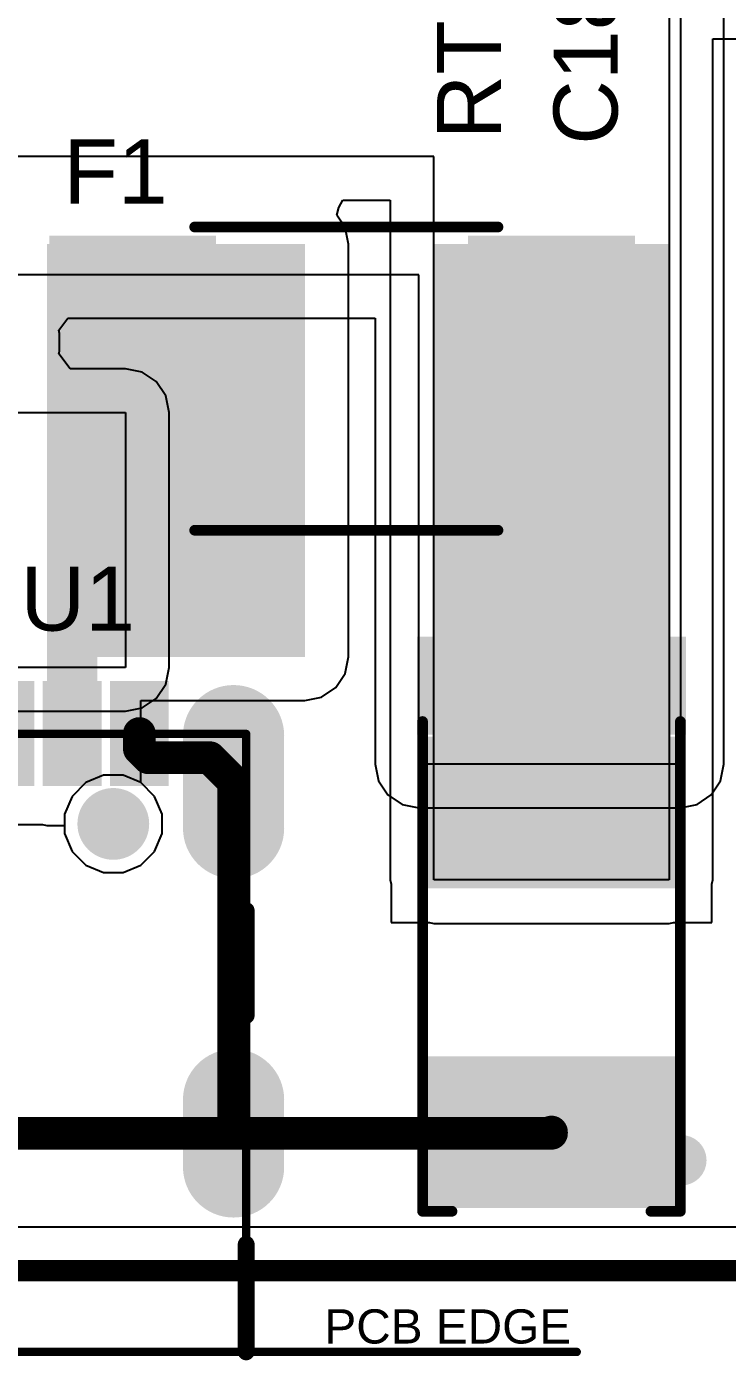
# Model space of a CAD drawing. Header units: inches. Extents: x 0.38 to 9.66, y 2.79 to 4.95.
# Drawn here: x 5.093 to 5.421, y 3.043 to 3.668 of the extents above; entities that cross this region are included whole.
import ezdxf

# ---------------------------------------------------------------- set-up
doc = ezdxf.new("R2010")
doc.units = ezdxf.units.IN
doc.header["$MEASUREMENT"] = 0
for name, color, linetype in [('Board Outline', 216, 'Continuous'), ('Bottom Layer', 5, 'Continuous'), ('Bottom Solder', 6, 'Continuous'), ('Mechanical 13', 56, 'Continuous'), ('Multi-Layer', 9, 'Continuous'), ('Pad Holes', 156, 'Continuous'), ('Top Layer', 1, 'Continuous'), ('Top Overlay', 2, 'Continuous'), ('Top Paste', 8, 'Continuous'), ('Top Solder', 216, 'Continuous'), ('Via Holes', 16, 'Continuous')]:
    doc.layers.add(name, color=color, linetype=linetype)
doc.styles.add('Arial', font='', dxfattribs={"height": 0.2})
doc.styles.get('Arial').set_extended_font_data('Arial')

# ---------------------------------------------------------------- blocks, each defined once
blk = doc.blocks.new('GCT_USB4105_GF_A_35')
at = {"layer": 'Bottom Layer'}
h = blk.add_hatch(color=5, dxfattribs=at)
edge = h.paths.add_edge_path()
edge.add_arc((-0.17008, 0.14291), 0.01969, 180, 360)
edge.add_line((-0.15039, 0.14291), (-0.15039, 0.18622))
edge.add_arc((-0.17008, 0.18622), 0.01969, 0, 180)
edge.add_line((-0.18976, 0.18622), (-0.18976, 0.14291))
h = blk.add_hatch(color=5, dxfattribs=at)
edge = h.paths.add_edge_path()
edge.add_arc((0.17008, 0.14291), 0.01969, 180, 360)
edge.add_line((0.18976, 0.14291), (0.18976, 0.18622))
edge.add_arc((0.17008, 0.18622), 0.01969, 0, 180)
edge.add_line((0.15039, 0.18622), (0.15039, 0.14291))
h = blk.add_hatch(color=5, dxfattribs=at)
edge = h.paths.add_edge_path()
edge.add_arc((-0.11378, 0.14488), 0.0128, 0, 360)
h = blk.add_hatch(color=5, dxfattribs=at)
edge = h.paths.add_edge_path()
edge.add_arc((0.11378, 0.14488), 0.0128, 0, 360)
h = blk.add_hatch(color=5, dxfattribs=at)
edge = h.paths.add_edge_path()
edge.add_arc((-0.17008, -0.01575), 0.01969, 180, 360)
edge.add_line((-0.15039, -0.01575), (-0.15039, 0.01575))
edge.add_arc((-0.17008, 0.01575), 0.01969, 0, 180)
edge.add_line((-0.18976, 0.01575), (-0.18976, -0.01575))
h = blk.add_hatch(color=5, dxfattribs=at)
edge = h.paths.add_edge_path()
edge.add_arc((0.17008, -0.01575), 0.01969, 180, 360)
edge.add_line((0.18976, -0.01575), (0.18976, 0.01575))
edge.add_arc((0.17008, 0.01575), 0.01969, 0, 180)
edge.add_line((0.15039, 0.01575), (0.15039, -0.01575))
at = {"layer": 'Bottom Solder'}
h = blk.add_hatch(color=6, dxfattribs=at)
edge = h.paths.add_edge_path()
edge.add_arc((-0.17008, 0.14291), 0.02369, 180, 360)
edge.add_line((-0.14639, 0.14291), (-0.14639, 0.18622))
edge.add_arc((-0.17008, 0.18622), 0.02369, 0, 180)
edge.add_line((-0.19376, 0.18622), (-0.19376, 0.14291))
h = blk.add_hatch(color=6, dxfattribs=at)
edge = h.paths.add_edge_path()
edge.add_arc((0.17008, 0.14291), 0.02369, 180, 360)
edge.add_line((0.19376, 0.14291), (0.19376, 0.18622))
edge.add_arc((0.17008, 0.18622), 0.02369, 0, 180)
edge.add_line((0.14639, 0.18622), (0.14639, 0.14291))
h = blk.add_hatch(color=6, dxfattribs=at)
edge = h.paths.add_edge_path()
edge.add_arc((-0.11378, 0.14488), 0.0168, 0, 360)
h = blk.add_hatch(color=6, dxfattribs=at)
edge = h.paths.add_edge_path()
edge.add_arc((0.11378, 0.14488), 0.0168, 0, 360)
h = blk.add_hatch(color=6, dxfattribs=at)
edge = h.paths.add_edge_path()
edge.add_arc((-0.17008, -0.01575), 0.02369, 180, 360)
edge.add_line((-0.14639, -0.01575), (-0.14639, 0.01575))
edge.add_arc((-0.17008, 0.01575), 0.02369, 0, 180)
edge.add_line((-0.19376, 0.01575), (-0.19376, -0.01575))
h = blk.add_hatch(color=6, dxfattribs=at)
edge = h.paths.add_edge_path()
edge.add_arc((0.17008, -0.01575), 0.02369, 180, 360)
edge.add_line((0.19376, -0.01575), (0.19376, 0.01575))
edge.add_arc((0.17008, 0.01575), 0.02369, 0, 180)
edge.add_line((0.14639, 0.01575), (0.14639, -0.01575))
at = {"layer": 'Multi-Layer'}
h = blk.add_hatch(color=9, dxfattribs=at)
edge = h.paths.add_edge_path()
edge.add_arc((-0.17008, 0.14291), 0.01969, 180, 360)
edge.add_line((-0.15039, 0.14291), (-0.15039, 0.18622))
edge.add_arc((-0.17008, 0.18622), 0.01969, 0, 180)
edge.add_line((-0.18976, 0.18622), (-0.18976, 0.14291))
h = blk.add_hatch(color=9, dxfattribs=at)
edge = h.paths.add_edge_path()
edge.add_arc((0.17008, 0.14291), 0.01969, 180, 360)
edge.add_line((0.18976, 0.14291), (0.18976, 0.18622))
edge.add_arc((0.17008, 0.18622), 0.01969, 0, 180)
edge.add_line((0.15039, 0.18622), (0.15039, 0.14291))
h = blk.add_hatch(color=9, dxfattribs=at)
edge = h.paths.add_edge_path()
edge.add_arc((-0.11378, 0.14488), 0.0128, 0, 360)
h = blk.add_hatch(color=9, dxfattribs=at)
edge = h.paths.add_edge_path()
edge.add_arc((0.11378, 0.14488), 0.0128, 0, 360)
h = blk.add_hatch(color=9, dxfattribs=at)
edge = h.paths.add_edge_path()
edge.add_arc((-0.17008, -0.01575), 0.01969, 180, 360)
edge.add_line((-0.15039, -0.01575), (-0.15039, 0.01575))
edge.add_arc((-0.17008, 0.01575), 0.01969, 0, 180)
edge.add_line((-0.18976, 0.01575), (-0.18976, -0.01575))
h = blk.add_hatch(color=9, dxfattribs=at)
edge = h.paths.add_edge_path()
edge.add_arc((0.17008, -0.01575), 0.01969, 180, 360)
edge.add_line((0.18976, -0.01575), (0.18976, 0.01575))
edge.add_arc((0.17008, 0.01575), 0.01969, 0, 180)
edge.add_line((0.15039, 0.01575), (0.15039, -0.01575))
at = {"layer": 'Pad Holes'}
h = blk.add_hatch(color=7, dxfattribs=at)
edge = h.paths.add_edge_path()
edge.add_arc((-0.17008, 0.14291), 0.01181, 180, 360)
edge.add_line((-0.15827, 0.14291), (-0.15827, 0.18622))
edge.add_arc((-0.17008, 0.18622), 0.01181, 0, 180)
edge.add_line((-0.18189, 0.18622), (-0.18189, 0.14291))
h = blk.add_hatch(color=7, dxfattribs=at)
edge = h.paths.add_edge_path()
edge.add_arc((0.17008, 0.14291), 0.01181, 180, 360)
edge.add_line((0.18189, 0.14291), (0.18189, 0.18622))
edge.add_arc((0.17008, 0.18622), 0.01181, 0, 180)
edge.add_line((0.15827, 0.18622), (0.15827, 0.14291))
h = blk.add_hatch(color=7, dxfattribs=at)
edge = h.paths.add_edge_path()
edge.add_arc((-0.11378, 0.14488), 0.0128, 0, 360)
h = blk.add_hatch(color=7, dxfattribs=at)
edge = h.paths.add_edge_path()
edge.add_arc((0.11378, 0.14488), 0.0128, 0, 360)
h = blk.add_hatch(color=7, dxfattribs=at)
edge = h.paths.add_edge_path()
edge.add_arc((-0.17008, -0.01575), 0.01181, 180, 360)
edge.add_line((-0.15827, -0.01575), (-0.15827, 0.01575))
edge.add_arc((-0.17008, 0.01575), 0.01181, 0, 180)
edge.add_line((-0.18189, 0.01575), (-0.18189, -0.01575))
h = blk.add_hatch(color=7, dxfattribs=at)
edge = h.paths.add_edge_path()
edge.add_arc((0.17008, -0.01575), 0.01181, 180, 360)
edge.add_line((0.18189, -0.01575), (0.18189, 0.01575))
edge.add_arc((0.17008, 0.01575), 0.01181, 0, 180)
edge.add_line((0.15827, 0.01575), (0.15827, -0.01575))
at = {"layer": 'Top Layer'}
for points in [[(-0.1378, 0.20984), (-0.11417, 0.20984), (-0.11417, 0.16457), (-0.1378, 0.16457)], [(-0.1063, 0.20984), (-0.08268, 0.20984), (-0.08268, 0.16457), (-0.1063, 0.16457)], [(-0.0748, 0.20984), (-0.06299, 0.20984), (-0.06299, 0.16457), (-0.0748, 0.16457)], [(-0.05512, 0.20984), (-0.04331, 0.20984), (-0.04331, 0.16457), (-0.05512, 0.16457)], [(-0.03543, 0.20984), (-0.02362, 0.20984), (-0.02362, 0.16457), (-0.03543, 0.16457)], [(-0.01575, 0.20984), (-0.00394, 0.20984), (-0.00394, 0.16457), (-0.01575, 0.16457)], [(0.00394, 0.20984), (0.01575, 0.20984), (0.01575, 0.16457), (0.00394, 0.16457)], [(0.02362, 0.20984), (0.03543, 0.20984), (0.03543, 0.16457), (0.02362, 0.16457)], [(0.04331, 0.20984), (0.05512, 0.20984), (0.05512, 0.16457), (0.04331, 0.16457)], [(0.06299, 0.20984), (0.0748, 0.20984), (0.0748, 0.16457), (0.06299, 0.16457)], [(0.08268, 0.20984), (0.1063, 0.20984), (0.1063, 0.16457), (0.08268, 0.16457)], [(0.11417, 0.20984), (0.1378, 0.20984), (0.1378, 0.16457), (0.11417, 0.16457)]]:
    blk.add_hatch(color=1, dxfattribs=at).paths.add_polyline_path(points)
h = blk.add_hatch(color=1, dxfattribs=at)
edge = h.paths.add_edge_path()
edge.add_arc((-0.17008, 0.14291), 0.01969, 180, 360)
edge.add_line((-0.15039, 0.14291), (-0.15039, 0.18622))
edge.add_arc((-0.17008, 0.18622), 0.01969, 0, 180)
edge.add_line((-0.18976, 0.18622), (-0.18976, 0.14291))
h = blk.add_hatch(color=1, dxfattribs=at)
edge = h.paths.add_edge_path()
edge.add_arc((0.17008, 0.14291), 0.01969, 180, 360)
edge.add_line((0.18976, 0.14291), (0.18976, 0.18622))
edge.add_arc((0.17008, 0.18622), 0.01969, 0, 180)
edge.add_line((0.15039, 0.18622), (0.15039, 0.14291))
h = blk.add_hatch(color=1, dxfattribs=at)
edge = h.paths.add_edge_path()
edge.add_arc((-0.11378, 0.14488), 0.0128, 0, 360)
h = blk.add_hatch(color=1, dxfattribs=at)
edge = h.paths.add_edge_path()
edge.add_arc((0.11378, 0.14488), 0.0128, 0, 360)
h = blk.add_hatch(color=1, dxfattribs=at)
edge = h.paths.add_edge_path()
edge.add_arc((-0.17008, -0.01575), 0.01969, 180, 360)
edge.add_line((-0.15039, -0.01575), (-0.15039, 0.01575))
edge.add_arc((-0.17008, 0.01575), 0.01969, 0, 180)
edge.add_line((-0.18976, 0.01575), (-0.18976, -0.01575))
h = blk.add_hatch(color=1, dxfattribs=at)
edge = h.paths.add_edge_path()
edge.add_arc((0.17008, -0.01575), 0.01969, 180, 360)
edge.add_line((0.18976, -0.01575), (0.18976, 0.01575))
edge.add_arc((0.17008, 0.01575), 0.01969, 0, 180)
edge.add_line((0.15039, 0.01575), (0.15039, -0.01575))
at = {"layer": 'Top Paste'}
for points in [[(-0.1378, 0.20984), (-0.11417, 0.20984), (-0.11417, 0.16457), (-0.1378, 0.16457)], [(-0.1063, 0.20984), (-0.08268, 0.20984), (-0.08268, 0.16457), (-0.1063, 0.16457)], [(-0.0748, 0.20984), (-0.06299, 0.20984), (-0.06299, 0.16457), (-0.0748, 0.16457)], [(-0.05512, 0.20984), (-0.04331, 0.20984), (-0.04331, 0.16457), (-0.05512, 0.16457)], [(-0.03543, 0.20984), (-0.02362, 0.20984), (-0.02362, 0.16457), (-0.03543, 0.16457)], [(-0.01575, 0.20984), (-0.00394, 0.20984), (-0.00394, 0.16457), (-0.01575, 0.16457)], [(0.00394, 0.20984), (0.01575, 0.20984), (0.01575, 0.16457), (0.00394, 0.16457)], [(0.02362, 0.20984), (0.03543, 0.20984), (0.03543, 0.16457), (0.02362, 0.16457)], [(0.04331, 0.20984), (0.05512, 0.20984), (0.05512, 0.16457), (0.04331, 0.16457)], [(0.06299, 0.20984), (0.0748, 0.20984), (0.0748, 0.16457), (0.06299, 0.16457)], [(0.08268, 0.20984), (0.1063, 0.20984), (0.1063, 0.16457), (0.08268, 0.16457)], [(0.11417, 0.20984), (0.1378, 0.20984), (0.1378, 0.16457), (0.11417, 0.16457)]]:
    blk.add_hatch(color=8, dxfattribs=at).paths.add_polyline_path(points)
at = {"layer": 'Top Solder'}
h = blk.add_hatch(color=216, dxfattribs=at)
edge = h.paths.add_edge_path()
edge.add_arc((-0.17008, 0.14291), 0.02369, 180, 360)
edge.add_line((-0.14639, 0.14291), (-0.14639, 0.18622))
edge.add_arc((-0.17008, 0.18622), 0.02369, 0, 180)
edge.add_line((-0.19376, 0.18622), (-0.19376, 0.14291))
for points in [[(-0.13976, 0.21181), (-0.1122, 0.21181), (-0.1122, 0.1626), (-0.13976, 0.1626)], [(-0.10827, 0.21181), (-0.08071, 0.21181), (-0.08071, 0.1626), (-0.10827, 0.1626)], [(-0.07677, 0.21181), (-0.06102, 0.21181), (-0.06102, 0.1626), (-0.07677, 0.1626)], [(-0.05709, 0.21181), (-0.04134, 0.21181), (-0.04134, 0.1626), (-0.05709, 0.1626)], [(-0.0374, 0.21181), (-0.02165, 0.21181), (-0.02165, 0.1626), (-0.0374, 0.1626)], [(-0.01772, 0.21181), (-0.00197, 0.21181), (-0.00197, 0.1626), (-0.01772, 0.1626)], [(0.00197, 0.21181), (0.01772, 0.21181), (0.01772, 0.1626), (0.00197, 0.1626)], [(0.02165, 0.21181), (0.0374, 0.21181), (0.0374, 0.1626), (0.02165, 0.1626)], [(0.04134, 0.21181), (0.05709, 0.21181), (0.05709, 0.1626), (0.04134, 0.1626)], [(0.06102, 0.21181), (0.07677, 0.21181), (0.07677, 0.1626), (0.06102, 0.1626)], [(0.08071, 0.21181), (0.10827, 0.21181), (0.10827, 0.1626), (0.08071, 0.1626)], [(0.1122, 0.21181), (0.13976, 0.21181), (0.13976, 0.1626), (0.1122, 0.1626)]]:
    blk.add_hatch(color=216, dxfattribs=at).paths.add_polyline_path(points)
h = blk.add_hatch(color=216, dxfattribs=at)
edge = h.paths.add_edge_path()
edge.add_arc((0.17008, 0.14291), 0.02369, 180, 360)
edge.add_line((0.19376, 0.14291), (0.19376, 0.18622))
edge.add_arc((0.17008, 0.18622), 0.02369, 0, 180)
edge.add_line((0.14639, 0.18622), (0.14639, 0.14291))
h = blk.add_hatch(color=216, dxfattribs=at)
edge = h.paths.add_edge_path()
edge.add_arc((-0.11378, 0.14488), 0.0168, 0, 360)
h = blk.add_hatch(color=216, dxfattribs=at)
edge = h.paths.add_edge_path()
edge.add_arc((0.11378, 0.14488), 0.0168, 0, 360)
h = blk.add_hatch(color=216, dxfattribs=at)
edge = h.paths.add_edge_path()
edge.add_arc((-0.17008, -0.01575), 0.02369, 180, 360)
edge.add_line((-0.14639, -0.01575), (-0.14639, 0.01575))
edge.add_arc((-0.17008, 0.01575), 0.02369, 0, 180)
edge.add_line((-0.19376, 0.01575), (-0.19376, -0.01575))
h = blk.add_hatch(color=216, dxfattribs=at)
edge = h.paths.add_edge_path()
edge.add_arc((0.17008, -0.01575), 0.02369, 180, 360)
edge.add_line((0.19376, -0.01575), (0.19376, 0.01575))
edge.add_arc((0.17008, 0.01575), 0.02369, 0, 180)
edge.add_line((0.14639, 0.01575), (0.14639, -0.01575))
at = {"layer": 'Mechanical 13'}
for points in [[(-0.12402, 0.23622, 0.00787, 0.00787, 1), (-0.13189, 0.23622, 0.00787, 0.00787, 1)], [(-0.13386, 0.23622, 0.00394, 0.00394, 1), (-0.12992, 0.23622, 0.00394, 0.00394, 1)], [(-0.12598, 0.23622, 0.00394, 0.00394, 1), (-0.12205, 0.23622, 0.00394, 0.00394, 1)], [(-0.17697, 0.18701, 0.00197, 0.00197, 1), (-0.175, 0.18701, 0.00197, 0.00197, 1)], [(-0.17697, 0.18701, 0.00197, 0.00197, 1), (-0.175, 0.18701, 0.00197, 0.00197, 1)], [(0.175, 0.18701, 0.00197, 0.00197, 1), (0.17697, 0.18701, 0.00197, 0.00197, 1)], [(0.175, 0.18701, 0.00197, 0.00197, 1), (0.17697, 0.18701, 0.00197, 0.00197, 1)], [(-0.17697, -0.10236, 0.00197, 0.00197, 1), (-0.175, -0.10236, 0.00197, 0.00197, 1)], [(-0.17697, -0.10236, 0.00197, 0.00197, 1), (-0.175, -0.10236, 0.00197, 0.00197, 1)], [(0.175, -0.10236, 0.00197, 0.00197, 1), (0.17697, -0.10236, 0.00197, 0.00197, 1)], [(0.175, -0.10236, 0.00197, 0.00197, 1), (0.17697, -0.10236, 0.00197, 0.00197, 1)], [(0.175, -0.10236, 0.00197, 0.00197, 1), (0.17697, -0.10236, 0.00197, 0.00197, 1)], [(0.32972, -0.10236, 0.00197, 0.00197, 1), (0.33169, -0.10236, 0.00197, 0.00197, 1)]]:
    blk.add_lwpolyline(points, format="xyseb", close=True, dxfattribs=at)
for points in [[(-0.17598, -0.10236, 0.00394, 0.00394, 0), (-0.17598, 0.18701, 0.00394, 0.00394, 0)], [(-0.17598, 0.18701, 0.00394, 0.00394, 0), (0.17598, 0.18701, 0.00394, 0.00394, 0)], [(0.17598, -0.10236, 0.00394, 0.00394, 0), (0.17598, 0.18701, 0.00394, 0.00394, 0)], [(-0.17598, -0.10236, 0.00394, 0.00394, 0), (0.17598, -0.10236, 0.00394, 0.00394, 0)], [(0.17598, -0.10236, 0.00394, 0.00394, 0), (0.33071, -0.10236, 0.00394, 0.00394, 0)]]:
    blk.add_lwpolyline(points, format="xyseb", dxfattribs=at)
at = {"layer": 'Top Overlay'}
for points in [[(-0.12402, 0.23622, 0.00787, 0.00787, 1), (-0.13189, 0.23622, 0.00787, 0.00787, 1)], [(-0.13386, 0.23622, 0.00394, 0.00394, 1), (-0.12992, 0.23622, 0.00394, 0.00394, 1)], [(-0.12598, 0.23622, 0.00394, 0.00394, 1), (-0.12205, 0.23622, 0.00394, 0.00394, 1)], [(-0.17795, 0.10433, 0.00394, 0.00394, 1), (-0.17402, 0.10433, 0.00394, 0.00394, 1)], [(0.17402, 0.10433, 0.00394, 0.00394, 1), (0.17795, 0.10433, 0.00394, 0.00394, 1)], [(-0.17795, 0.05512, 0.00394, 0.00394, 1), (-0.17402, 0.05512, 0.00394, 0.00394, 1)], [(0.17402, 0.05512, 0.00394, 0.00394, 1), (0.17795, 0.05512, 0.00394, 0.00394, 1)], [(-0.17795, -0.05197, 0.00394, 0.00394, 1), (-0.17402, -0.05197, 0.00394, 0.00394, 1)], [(0.17402, -0.05197, 0.00394, 0.00394, 1), (0.17795, -0.05197, 0.00394, 0.00394, 1)], [(-0.17795, -0.10236, 0.00394, 0.00394, 1), (-0.17402, -0.10236, 0.00394, 0.00394, 1)], [(0.17402, -0.10236, 0.00394, 0.00394, 1), (0.17795, -0.10236, 0.00394, 0.00394, 1)]]:
    blk.add_lwpolyline(points, format="xyseb", close=True, dxfattribs=at)
for points in [[(-0.17598, 0.05512, 0.00787, 0.00787, 0), (-0.17598, 0.10433, 0.00787, 0.00787, 0)], [(0.17598, 0.05512, 0.00787, 0.00787, 0), (0.17598, 0.10433, 0.00787, 0.00787, 0)], [(-0.17598, -0.10236, 0.00787, 0.00787, 0), (-0.17598, -0.05197, 0.00787, 0.00787, 0)], [(0.17598, -0.10236, 0.00787, 0.00787, 0), (0.17598, -0.05197, 0.00787, 0.00787, 0)]]:
    blk.add_lwpolyline(points, format="xyseb", dxfattribs=at)
at = {"layer": 'Mechanical 13', "style": 'Arial'}
blk.add_text('PCB EDGE', height=0.016, rotation=360, dxfattribs=at).set_placement((0.2126, -0.09843))
blk = doc.blocks.new('F____1812__36')
at = {"layer": 'Top Layer'}
for points in [[(-0.13307, 0.06299), (-0.06299, 0.06299), (-0.06299, -0.06299), (-0.13307, -0.06299)], [(0.06299, 0.06299), (0.13307, 0.06299), (0.13307, -0.06299), (0.06299, -0.06299)]]:
    blk.add_hatch(color=1, dxfattribs=at).paths.add_polyline_path(points)
at = {"layer": 'Top Paste'}
for points in [[(-0.13307, 0.06299), (-0.06299, 0.06299), (-0.06299, -0.06299), (-0.13307, -0.06299)], [(0.06299, 0.06299), (0.13307, 0.06299), (0.13307, -0.06299), (0.06299, -0.06299)]]:
    blk.add_hatch(color=8, dxfattribs=at).paths.add_polyline_path(points)
at = {"layer": 'Top Solder'}
for points in [[(-0.13707, 0.06699), (-0.05899, 0.06699), (-0.05899, -0.06699), (-0.13707, -0.06699)], [(0.05899, 0.06699), (0.13707, 0.06699), (0.13707, -0.06699), (0.05899, -0.06699)]]:
    blk.add_hatch(color=216, dxfattribs=at).paths.add_polyline_path(points)
at = {"layer": 'Top Overlay'}
for points in [[(-0.069, 0.071, 0.005, 0.005, 0), (0.073, 0.071, 0.005, 0.005, 0)], [(-0.069, -0.071, 0.005, 0.005, 0), (0.073, -0.071, 0.005, 0.005, 0)]]:
    blk.add_lwpolyline(points, format="xyseb", dxfattribs=at)
for points in [[(-0.07025, 0.071, 0.0025, 0.0025, 1), (-0.06775, 0.071, 0.0025, 0.0025, 1)], [(0.07175, 0.071, 0.0025, 0.0025, 1), (0.07425, 0.071, 0.0025, 0.0025, 1)], [(-0.07025, -0.071, 0.0025, 0.0025, 1), (-0.06775, -0.071, 0.0025, 0.0025, 1)], [(0.07175, -0.071, 0.0025, 0.0025, 1), (0.07425, -0.071, 0.0025, 0.0025, 1)]]:
    blk.add_lwpolyline(points, format="xyseb", close=True, dxfattribs=at)
blk = doc.blocks.new('SMA_DO_214AC__39')
at = {"layer": 'Top Layer'}
for points in [[(-0.1063, 0.05512), (-0.04331, 0.05512), (-0.04331, -0.05512), (-0.1063, -0.05512)], [(0.04331, 0.05512), (0.1063, 0.05512), (0.1063, -0.05512), (0.04331, -0.05512)]]:
    blk.add_hatch(color=1, dxfattribs=at).paths.add_polyline_path(points)
at = {"layer": 'Top Overlay'}
blk.add_hatch(color=2, dxfattribs=at).paths.add_polyline_path([(-0.15717, -0.06299), (-0.11122, -0.06299), (-0.11122, 0.06299), (-0.15717, 0.06299)])
at = {"layer": 'Top Paste'}
for points in [[(-0.1063, 0.05512), (-0.04331, 0.05512), (-0.04331, -0.05512), (-0.1063, -0.05512)], [(0.04331, 0.05512), (0.1063, 0.05512), (0.1063, -0.05512), (0.04331, -0.05512)]]:
    blk.add_hatch(color=8, dxfattribs=at).paths.add_polyline_path(points)
at = {"layer": 'Top Solder'}
for points in [[(-0.1103, 0.05912), (-0.03931, 0.05912), (-0.03931, -0.05912), (-0.1103, -0.05912)], [(0.03931, 0.05912), (0.1103, 0.05912), (0.1103, -0.05912), (0.03931, -0.05912)]]:
    blk.add_hatch(color=216, dxfattribs=at).paths.add_polyline_path(points)
at = {"layer": 'Top Overlay'}
for points in [[(0.1119, 0.06034, 0.005, 0.005, 0), (-0.11745, 0.06034, 0.005, 0.005, 0)], [(0.1119, 0.04656, 0.005, 0.005, 0), (0.1119, 0.06034, 0.005, 0.005, 0)], [(0.1119, -0.06034, 0.005, 0.005, 0), (0.1119, -0.04656, 0.005, 0.005, 0)], [(0.1119, -0.06034, 0.005, 0.005, 0), (-0.11745, -0.06034, 0.005, 0.005, 0)]]:
    blk.add_lwpolyline(points, format="xyseb", dxfattribs=at)
for points in [[(-0.1187, 0.06034, 0.0025, 0.0025, 1), (-0.1162, 0.06034, 0.0025, 0.0025, 1)], [(0.11065, 0.06034, 0.0025, 0.0025, 1), (0.11315, 0.06034, 0.0025, 0.0025, 1)], [(0.11065, 0.06034, 0.0025, 0.0025, 1), (0.11315, 0.06034, 0.0025, 0.0025, 1)], [(0.11065, 0.04656, 0.0025, 0.0025, 1), (0.11315, 0.04656, 0.0025, 0.0025, 1)], [(0.11065, -0.04656, 0.0025, 0.0025, 1), (0.11315, -0.04656, 0.0025, 0.0025, 1)], [(-0.1187, -0.06034, 0.0025, 0.0025, 1), (-0.1162, -0.06034, 0.0025, 0.0025, 1)], [(0.11065, -0.06034, 0.0025, 0.0025, 1), (0.11315, -0.06034, 0.0025, 0.0025, 1)], [(0.11065, -0.06034, 0.0025, 0.0025, 1), (0.11315, -0.06034, 0.0025, 0.0025, 1)]]:
    blk.add_lwpolyline(points, format="xyseb", close=True, dxfattribs=at)

msp = doc.modelspace()

# ---------------------------------------------------------------- hatches: boundary and pattern name
at = {"layer": 'Bottom Layer'}
h = msp.add_hatch(color=5, dxfattribs=at)
edge = h.paths.add_edge_path()
edge.add_arc((5.32, 3.42015), 0.01181, 0, 360)
h = msp.add_hatch(color=5, dxfattribs=at)
edge = h.paths.add_edge_path()
edge.add_arc((5.3594, 3.42015), 0.01181, 0, 360)
h = msp.add_hatch(color=5, dxfattribs=at)
edge = h.paths.add_edge_path()
edge.add_arc((5.11417, 3.41624), 0.01181, 0, 360)
h = msp.add_hatch(color=5, dxfattribs=at)
edge = h.paths.add_edge_path()
edge.add_arc((5.11417, 3.38629), 0.01181, 0, 360)
h = msp.add_hatch(color=5, dxfattribs=at)
edge = h.paths.add_edge_path()
edge.add_arc((5.32, 3.38547), 0.01181, 0, 360)
h = msp.add_hatch(color=5, dxfattribs=at)
edge = h.paths.add_edge_path()
edge.add_arc((5.3594, 3.38547), 0.01181, 0, 360)
h = msp.add_hatch(color=5, dxfattribs=at)
edge = h.paths.add_edge_path()
edge.add_arc((5.32, 3.3508), 0.01181, 0, 360)
h = msp.add_hatch(color=5, dxfattribs=at)
edge = h.paths.add_edge_path()
edge.add_arc((5.3594, 3.3508), 0.01181, 0, 360)
h = msp.add_hatch(color=5, dxfattribs=at)
edge = h.paths.add_edge_path()
edge.add_arc((5.39937, 3.137), 0.01181, 0, 360)
at = {"layer": 'Top Layer'}
for points in [[(5.10236, 3.37271), (5.22315, 3.37271), (5.22315, 3.56599), (5.10236, 3.56599)], [(5.10236, 3.31417), (5.12598, 3.31417), (5.12598, 3.56599), (5.10236, 3.56599)], [(5.28346, 3.26831), (5.39369, 3.26831), (5.39369, 3.56599), (5.28346, 3.56599)]]:
    msp.add_hatch(color=1, dxfattribs=at).paths.add_polyline_path(points)
h = msp.add_hatch(color=1, dxfattribs=at)
edge = h.paths.add_edge_path()
edge.add_arc((5.32, 3.42015), 0.01181, 0, 360)
h = msp.add_hatch(color=1, dxfattribs=at)
edge = h.paths.add_edge_path()
edge.add_arc((5.3594, 3.42015), 0.01181, 0, 360)
h = msp.add_hatch(color=1, dxfattribs=at)
edge = h.paths.add_edge_path()
edge.add_arc((5.11417, 3.41624), 0.01181, 0, 360)
h = msp.add_hatch(color=1, dxfattribs=at)
edge = h.paths.add_edge_path()
edge.add_arc((5.11417, 3.38629), 0.01181, 0, 360)
h = msp.add_hatch(color=1, dxfattribs=at)
edge = h.paths.add_edge_path()
edge.add_arc((5.32, 3.38547), 0.01181, 0, 360)
h = msp.add_hatch(color=1, dxfattribs=at)
edge = h.paths.add_edge_path()
edge.add_arc((5.3594, 3.38547), 0.01181, 0, 360)
h = msp.add_hatch(color=1, dxfattribs=at)
edge = h.paths.add_edge_path()
edge.add_arc((5.32, 3.3508), 0.01181, 0, 360)
h = msp.add_hatch(color=1, dxfattribs=at)
edge = h.paths.add_edge_path()
edge.add_arc((5.3594, 3.3508), 0.01181, 0, 360)
h = msp.add_hatch(color=1, dxfattribs=at)
edge = h.paths.add_edge_path()
edge.add_arc((5.39937, 3.137), 0.01181, 0, 360)
at = {"layer": 'Via Holes'}
h = msp.add_hatch(color=7, dxfattribs=at)
edge = h.paths.add_edge_path()
edge.add_arc((5.32, 3.42015), 0.00591, 0, 360)
h = msp.add_hatch(color=7, dxfattribs=at)
edge = h.paths.add_edge_path()
edge.add_arc((5.3594, 3.42015), 0.00591, 0, 360)
h = msp.add_hatch(color=7, dxfattribs=at)
edge = h.paths.add_edge_path()
edge.add_arc((5.11417, 3.41624), 0.00591, 0, 360)
h = msp.add_hatch(color=7, dxfattribs=at)
edge = h.paths.add_edge_path()
edge.add_arc((5.11417, 3.38629), 0.00591, 0, 360)
h = msp.add_hatch(color=7, dxfattribs=at)
edge = h.paths.add_edge_path()
edge.add_arc((5.32, 3.38547), 0.00591, 0, 360)
h = msp.add_hatch(color=7, dxfattribs=at)
edge = h.paths.add_edge_path()
edge.add_arc((5.3594, 3.38547), 0.00591, 0, 360)
h = msp.add_hatch(color=7, dxfattribs=at)
edge = h.paths.add_edge_path()
edge.add_arc((5.32, 3.3508), 0.00591, 0, 360)
h = msp.add_hatch(color=7, dxfattribs=at)
edge = h.paths.add_edge_path()
edge.add_arc((5.3594, 3.3508), 0.00591, 0, 360)
h = msp.add_hatch(color=7, dxfattribs=at)
edge = h.paths.add_edge_path()
edge.add_arc((5.39937, 3.137), 0.00591, 0, 360)

# ---------------------------------------------------------------- linework, layer by layer
at = {"layer": 'Board Outline'}
msp.add_lwpolyline([(3.95669, 3.08529, 0.01, 0.01, 0), (6.08268, 3.08529, 0.01, 0.01, 0)], format="xyseb", dxfattribs=at)
at = {"layer": 'Bottom Layer'}
for p, q in [((5.39892, 3.681), (5.39892, 3.32245)), ((5.41931, 3.32245), (5.41931, 3.681)), ((5.27644, 3.55164), (5.0813, 3.55164)), ((5.27644, 3.32245), (5.27644, 3.55164)), ((5.10789, 3.5257), (5.11215, 3.53125)), ((5.11215, 3.53125), (5.25605, 3.53125)), ((5.25605, 3.53125), (5.25605, 3.32245)), ((5.1083, 3.52419), (5.10789, 3.5257)), ((5.1083, 3.51581), (5.1083, 3.52419)), ((5.10796, 3.51457), (5.1083, 3.51581)), ((5.11333, 3.50757), (5.10796, 3.51457)), ((5.13915, 3.50757), (5.11333, 3.50757)), ((5.14695, 3.50602), (5.13915, 3.50757)), ((5.15357, 3.5016), (5.14695, 3.50602)), ((5.15799, 3.49499), (5.15357, 3.5016)), ((5.15954, 3.48718), (5.15799, 3.49499)), ((4.87315, 3.48718), (5.13915, 3.48718)), ((5.13915, 3.48718), (5.13915, 3.36768)), ((5.15954, 3.36768), (5.15954, 3.48718)), ((5.13915, 3.36768), (5.01331, 3.36768)), ((5.15799, 3.35988), (5.15954, 3.36768)), ((5.15357, 3.35326), (5.15799, 3.35988)), ((5.13915, 3.34729), (5.14695, 3.34884)), ((5.14695, 3.34884), (5.15357, 3.35326)), ((5.01331, 3.34729), (5.13915, 3.34729)), ((5.25605, 3.32245), (5.2576, 3.31465)), ((5.39892, 3.32245), (5.27644, 3.32245)), ((5.41776, 3.31465), (5.41931, 3.32245)), ((5.12893, 3.31728), (5.12055, 3.31381)), ((5.138, 3.31728), (5.12893, 3.31728)), ((5.14638, 3.31381), (5.138, 3.31728)), ((5.12055, 3.31381), (5.11414, 3.3074)), ((5.15279, 3.3074), (5.14638, 3.31381)), ((5.2576, 3.31465), (5.26202, 3.30803)), ((5.41334, 3.30803), (5.41776, 3.31465)), ((5.11414, 3.3074), (5.11067, 3.29902)), ((5.15626, 3.29902), (5.15279, 3.3074)), ((5.26202, 3.30803), (5.26864, 3.30361)), ((5.40672, 3.30361), (5.41334, 3.30803)), ((5.11067, 3.29902), (5.11067, 3.28995)), ((5.15626, 3.28995), (5.15626, 3.29902)), ((5.26864, 3.30361), (5.27644, 3.30206)), ((5.27644, 3.30206), (5.39892, 3.30206)), ((5.39892, 3.30206), (5.40672, 3.30361)), ((5.11067, 3.28995), (5.11414, 3.28158)), ((5.15279, 3.28158), (5.15626, 3.28995)), ((5.11414, 3.28158), (5.12055, 3.27516)), ((5.14638, 3.27516), (5.15279, 3.28158)), ((5.12055, 3.27516), (5.12893, 3.27169)), ((5.138, 3.27169), (5.14638, 3.27516)), ((5.12893, 3.27169), (5.138, 3.27169)), ((6.08908, 3.10568), (3.95029, 3.10568))]:
    msp.add_line(p, q, dxfattribs=at)
at = {"layer": 'Top Layer'}
for p, q in [((5.39369, 3.6821), (5.39369, 3.56599)), ((5.41409, 3.56599), (5.41409, 3.6621)), ((5.41409, 3.6621), (5.4604, 3.6621)), ((5.28346, 3.607), (4.947, 3.607)), ((5.28346, 3.26831), (5.28346, 3.607)), ((5.23902, 3.58312), (5.24089, 3.58661)), ((5.24089, 3.58661), (5.26307, 3.58661)), ((5.26307, 3.58661), (5.26307, 3.56599)), ((5.23811, 3.57961), (5.23902, 3.58312)), ((5.24199, 3.5738), (5.23811, 3.57961)), ((5.24354, 3.56599), (5.24199, 3.5738)), ((5.24354, 3.37271), (5.24354, 3.56599)), ((5.26307, 3.56599), (5.26307, 3.26831)), ((5.39369, 3.56599), (5.39369, 3.26831)), ((5.41409, 3.26831), (5.41409, 3.56599)), ((5.24199, 3.3649), (5.24354, 3.37271)), ((5.23757, 3.35829), (5.24199, 3.3649)), ((5.22315, 3.35231), (5.23095, 3.35387)), ((5.23095, 3.35387), (5.23757, 3.35829)), ((5.14638, 3.31417), (5.14638, 3.35231)), ((5.14638, 3.35231), (5.22315, 3.35231)), ((5.14631, 3.31384), (5.14638, 3.31417)), ((5.14638, 3.31381), (5.14631, 3.31384)), ((5.15279, 3.3074), (5.14638, 3.31381)), ((5.15626, 3.29902), (5.15279, 3.3074)), ((5.15626, 3.28995), (5.15626, 3.29902)), ((5.08528, 3.29417), (5.10039, 3.29417)), ((5.10039, 3.29417), (5.10236, 3.29378)), ((5.10236, 3.29378), (5.11067, 3.29378)), ((5.11067, 3.29378), (5.11067, 3.28995)), ((5.11067, 3.28995), (5.11414, 3.28158)), ((5.15279, 3.28158), (5.15626, 3.28995)), ((5.11414, 3.28158), (5.12055, 3.27516)), ((5.14638, 3.27516), (5.15279, 3.28158)), ((5.12055, 3.27516), (5.12893, 3.27169)), ((5.138, 3.27169), (5.14638, 3.27516)), ((5.12893, 3.27169), (5.138, 3.27169)), ((5.26307, 3.26831), (5.26346, 3.26634)), ((5.26346, 3.26634), (5.26346, 3.24831)), ((5.39369, 3.26831), (5.28346, 3.26831)), ((5.41369, 3.26634), (5.41409, 3.26831)), ((5.41369, 3.24831), (5.41369, 3.26634)), ((5.26346, 3.24831), (5.28149, 3.24831)), ((5.28149, 3.24831), (5.28346, 3.24791)), ((5.28346, 3.24791), (5.39369, 3.24791)), ((5.39369, 3.24791), (5.39566, 3.24831)), ((5.39566, 3.24831), (5.41369, 3.24831)), ((6.08908, 3.10568), (3.95029, 3.10568))]:
    msp.add_line(p, q, dxfattribs=at)
for points in [[(5.14567, 3.32964, 0.01533, 0.01533, 0), (5.14567, 3.33681, 0.01533, 0.01533, 0)], [(5.14567, 3.32964, 0.01533, 0.01533, 0), (5.14982, 3.32549, 0.01533, 0.01533, 0)], [(5.14982, 3.32549, 0.01533, 0.01533, 0), (5.17866, 3.32549, 0.01533, 0.01533, 0)], [(5.17866, 3.32549, 0.01533, 0.01533, 0), (5.18976, 3.31439, 0.01533, 0.01533, 0)], [(5.18976, 3.31417, 0.01533, 0.01533, 0), (5.18976, 3.31439, 0.01533, 0.01533, 0)], [(5.18976, 3.14961, 0.01533, 0.01533, 0), (5.18976, 3.31417, 0.01533, 0.01533, 0)], [(4.84961, 3.14961, 0.01533, 0.01533, 0), (5.18976, 3.14961, 0.01533, 0.01533, 0)], [(5.18976, 3.14961, 0.01533, 0.01533, 0), (5.33858, 3.14961, 0.01533, 0.01533, 0)], [(5.33858, 3.14961, 0.01533, 0.01533, 0), (5.33858, 3.1502, 0.01533, 0.01533, 0)]]:
    msp.add_lwpolyline(points, format="xyseb", dxfattribs=at)
for points in [[(5.14184, 3.33681, 0.00766, 0.00766, 1), (5.1495, 3.33681, 0.00766, 0.00766, 1)], [(5.14184, 3.32964, 0.00766, 0.00766, 1), (5.1495, 3.32964, 0.00766, 0.00766, 1)], [(5.14184, 3.32964, 0.00766, 0.00766, 1), (5.1495, 3.32964, 0.00766, 0.00766, 1)], [(5.14598, 3.32549, 0.00766, 0.00766, 1), (5.15365, 3.32549, 0.00766, 0.00766, 1)], [(5.14598, 3.32549, 0.00766, 0.00766, 1), (5.15365, 3.32549, 0.00766, 0.00766, 1)], [(5.17483, 3.32549, 0.00766, 0.00766, 1), (5.18249, 3.32549, 0.00766, 0.00766, 1)], [(5.17483, 3.32549, 0.00766, 0.00766, 1), (5.18249, 3.32549, 0.00766, 0.00766, 1)], [(5.18593, 3.31439, 0.00766, 0.00766, 1), (5.1936, 3.31439, 0.00766, 0.00766, 1)], [(5.18593, 3.31439, 0.00766, 0.00766, 1), (5.1936, 3.31439, 0.00766, 0.00766, 1)], [(5.18593, 3.31417, 0.00766, 0.00766, 1), (5.1936, 3.31417, 0.00766, 0.00766, 1)], [(5.18593, 3.31417, 0.00766, 0.00766, 1), (5.1936, 3.31417, 0.00766, 0.00766, 1)], [(5.18593, 3.14961, 0.00766, 0.00766, 1), (5.1936, 3.14961, 0.00766, 0.00766, 1)], [(5.18593, 3.14961, 0.00766, 0.00766, 1), (5.1936, 3.14961, 0.00766, 0.00766, 1)], [(5.18593, 3.14961, 0.00766, 0.00766, 1), (5.1936, 3.14961, 0.00766, 0.00766, 1)], [(5.33474, 3.1502, 0.00766, 0.00766, 1), (5.34241, 3.1502, 0.00766, 0.00766, 1)], [(5.33474, 3.14961, 0.00766, 0.00766, 1), (5.34241, 3.14961, 0.00766, 0.00766, 1)], [(5.33474, 3.14961, 0.00766, 0.00766, 1), (5.34241, 3.14961, 0.00766, 0.00766, 1)]]:
    msp.add_lwpolyline(points, format="xyseb", close=True, dxfattribs=at)

# ---------------------------------------------------------------- block references
for name, p in [('F____1812__36', (5.24054, 3.503)), ('GCT_USB4105_GF_A_35', (5.01968, 3.14961))]:
    msp.add_blockref(name, p)
at = {"rotation": 270}
msp.add_blockref('SMA_DO_214AC__39', (5.33858, 3.225), dxfattribs=at)

# ---------------------------------------------------------------- texts
at = {"layer": 'Top Overlay', "style": 'Arial'}
for s, p in [('RT1', (5.31499, 3.61501)), ('C18', (5.36953, 3.61251))]:
    msp.add_text(s, height=0.03, rotation=90, dxfattribs=at).set_placement(p)
for s, p in [('F1', (5.11001, 3.585)), ('U1', (5.09001, 3.385))]:
    msp.add_text(s, height=0.03, dxfattribs=at).set_placement(p)

doc.saveas('drawing.dxf')
